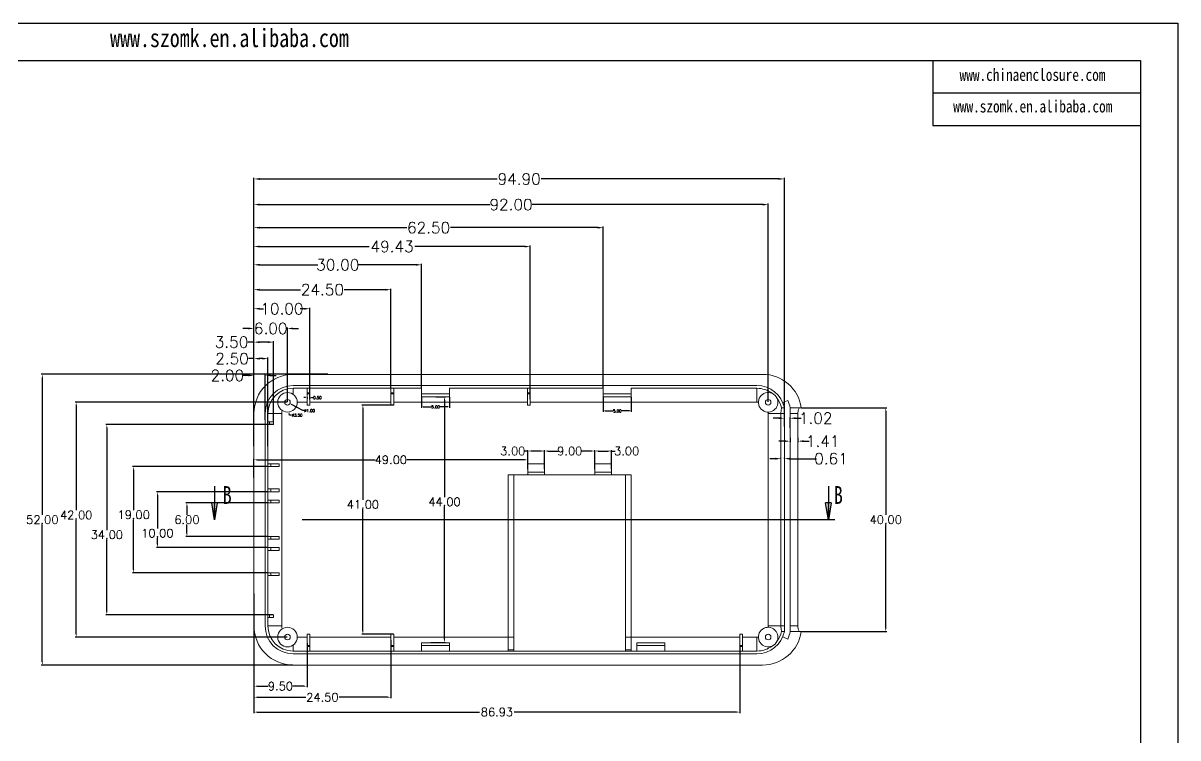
# Model space of a CAD drawing. Header units: inches. Extents: x 1846 to 3307, y 1126 to 1431.
# Drawn here: x 2524.1 to 2730.7, y 1278.7 to 1406.6 of the extents above; entities that cross this region are included whole.
import ezdxf

# ---------------------------------------------------------------- set-up
doc = ezdxf.new("R2010")
doc.units = ezdxf.units.IN
doc.header["$LTSCALE"] = 15
doc.linetypes.add('PHANTOM', pattern=[12.7, 6.35, -1.27, 1.27, -1.27, 1.27, -1.27])
doc.layers.add('文字', color=81, linetype='Continuous')
doc.styles.add('SLDTEXTSTYLE0', font='TXT', dxfattribs={"width": 0.75})
doc.styles.get("Standard").update_dxf_attribs({"font": 'txt', "bigfont": 'gbcbig.shx'})
doc.styles.add('宋体', font='', dxfattribs={"width": 0.8, "height": 3.5})
doc.styles.get('宋体').set_extended_font_data('SimSun')
doc.dimstyles.new('1', dxfattribs={"dimtxt": 0.5, "dimasz": 0.3, "dimexe": 0.18, "dimexo": 0.0625, "dimgap": 0.09, "dimtad": 0, "dimtih": 1, "dimtoh": 1, "dimzin": 0, "dimdsep": 46, "dimtxsty": 'Standard', "dimcen": 0, "dimadec": 0, "dimazin": 2, "dimtfac": 1, "dimtofl": 0, "dimtmove": 0, "dimatfit": 3, "dimfxl": 1, "dimtolj": 1, "dimtzin": 0, "dimarcsym": 0})
doc.dimstyles.new('2', dxfattribs={"dimtxt": 1.5, "dimasz": 0.6, "dimexe": 0.18, "dimexo": 0.0625, "dimgap": 0.09, "dimtad": 0, "dimtih": 1, "dimtoh": 1, "dimzin": 0, "dimdsep": 46, "dimtxsty": 'Standard', "dimcen": 0, "dimadec": 0, "dimazin": 2, "dimtfac": 1, "dimtofl": 0, "dimtmove": 0, "dimatfit": 3, "dimfxl": 1, "dimtolj": 1, "dimtzin": 0, "dimarcsym": 0})
doc.dimstyles.new('2.5', dxfattribs={"dimtxt": 2, "dimasz": 1, "dimexe": 0.18, "dimexo": 0.0625, "dimgap": 0.09, "dimtad": 0, "dimtih": 1, "dimtoh": 1, "dimzin": 0, "dimdsep": 46, "dimtxsty": 'Standard', "dimcen": 1, "dimadec": 0, "dimazin": 2, "dimtfac": 1, "dimtofl": 0, "dimtmove": 0, "dimatfit": 3, "dimfxl": 1, "dimtolj": 1, "dimtzin": 0, "dimarcsym": 0})

# ---------------------------------------------------------------- blocks, each defined once
blk = doc.blocks.new('_CLOSED')
at = {"color": 0, "linetype": 'ByBlock', "lineweight": -2}
for p, q in [((-1, 0.166667), (0, 0)), ((-1, 0.166667), (-1, -0.166667)), ((0, 0), (-1, -0.166667)), ((0, 0), (-1, 0))]:
    blk.add_line(p, q, dxfattribs=at)
blk = doc.blocks.new('*D370')
at = {"color": 0, "lineweight": -2}
for p, q in [((2564.44, 1351.96), (2563.44, 1351.96)), ((2565.44, 1336.04), (2565.44, 1352.14)), ((2571.44, 1338.81), (2571.44, 1352.14)), ((2572.44, 1351.96), (2573.44, 1351.96))]:
    blk.add_line(p, q, dxfattribs=at)
at = {"color": 0}
for points in [[(2564.44, 1352.12), (2564.44, 1351.79), (2565.44, 1351.96)], [(2572.44, 1352.12), (2572.44, 1351.79), (2571.44, 1351.96)]]:
    blk.add_solid(points, dxfattribs=at)
at = {"layer": 'Defpoints', "color": 0}
for p in [(2571.44, 1351.96), (2571.44, 1338.75), (2565.44, 1335.98)]:
    blk.add_point(p, dxfattribs=at)
at = {"color": 0, "insert": (2568.44, 1351.96), "char_height": 2, "attachment_point": 5}
blk.add_mtext('\\A1;6.00', dxfattribs=at)
blk = doc.blocks.new('*D371')
at = {"color": 0, "lineweight": -2}
for p, q in [((2564.44, 1343.55), (2563.44, 1343.55)), ((2565.44, 1335.64), (2565.44, 1343.73)), ((2567.44, 1335.64), (2567.44, 1343.73)), ((2568.44, 1343.55), (2569.44, 1343.55))]:
    blk.add_line(p, q, dxfattribs=at)
at = {"color": 0}
for points in [[(2564.44, 1343.72), (2564.44, 1343.39), (2565.44, 1343.55)], [(2568.44, 1343.72), (2568.44, 1343.39), (2567.44, 1343.55)]]:
    blk.add_solid(points, dxfattribs=at)
at = {"layer": 'Defpoints', "color": 0}
for p in [(2565.44, 1343.55), (2565.44, 1335.57), (2567.44, 1335.57)]:
    blk.add_point(p, dxfattribs=at)
at = {"color": 0, "insert": (2560.68, 1343.55), "char_height": 2, "attachment_point": 5}
blk.add_mtext('\\A1;2.00', dxfattribs=at)
blk = doc.blocks.new('*D372')
at = {"color": 0, "lineweight": -2}
for p, q in [((2565.44, 1346.56), (2564.44, 1346.56)), ((2565.44, 1330.92), (2565.44, 1346.74)), ((2566.94, 1346.56), (2566.44, 1346.56)), ((2567.94, 1330.92), (2567.94, 1346.74))]:
    blk.add_line(p, q, dxfattribs=at)
at = {"color": 0}
for points in [[(2566.44, 1346.73), (2566.44, 1346.39), (2565.44, 1346.56)], [(2566.94, 1346.73), (2566.94, 1346.39), (2567.94, 1346.56)]]:
    blk.add_solid(points, dxfattribs=at)
at = {"layer": 'Defpoints', "color": 0}
for p in [(2565.44, 1346.56), (2565.44, 1330.86), (2567.94, 1330.86)]:
    blk.add_point(p, dxfattribs=at)
at = {"color": 0, "insert": (2561.52, 1346.56), "char_height": 2, "attachment_point": 5}
blk.add_mtext('\\A1;2.50', dxfattribs=at)
blk = doc.blocks.new('*D373')
at = {"color": 0, "lineweight": -2}
for p, q in [((2565.44, 1349.51), (2564.36, 1349.51)), ((2565.44, 1334.01), (2565.44, 1349.69)), ((2567.94, 1349.51), (2566.44, 1349.51)), ((2568.94, 1335.31), (2568.94, 1349.69))]:
    blk.add_line(p, q, dxfattribs=at)
at = {"color": 0}
for points in [[(2566.44, 1349.68), (2566.44, 1349.34), (2565.44, 1349.51)], [(2567.94, 1349.68), (2567.94, 1349.34), (2568.94, 1349.51)]]:
    blk.add_solid(points, dxfattribs=at)
at = {"layer": 'Defpoints', "color": 0}
for p in [(2568.94, 1349.51), (2568.94, 1335.25), (2565.44, 1333.94)]:
    blk.add_point(p, dxfattribs=at)
at = {"color": 0, "insert": (2561.44, 1349.51), "char_height": 2, "attachment_point": 5}
blk.add_mtext('\\A1;3.50', dxfattribs=at)
blk = doc.blocks.new('*D374')
at = {"color": 0, "lineweight": -2}
for p, q in [((2565.44, 1334.07), (2565.44, 1355.66)), ((2566.44, 1355.48), (2567.18, 1355.48)), ((2574.44, 1355.48), (2573.7, 1355.48)), ((2575.44, 1339.31), (2575.44, 1355.66))]:
    blk.add_line(p, q, dxfattribs=at)
at = {"color": 0}
for points in [[(2566.44, 1355.65), (2566.44, 1355.32), (2565.44, 1355.48)], [(2574.44, 1355.65), (2574.44, 1355.32), (2575.44, 1355.48)]]:
    blk.add_solid(points, dxfattribs=at)
at = {"layer": 'Defpoints', "color": 0}
for p in [(2575.44, 1355.48), (2575.44, 1339.25), (2565.44, 1334.01)]:
    blk.add_point(p, dxfattribs=at)
at = {"color": 0, "insert": (2570.44, 1355.48), "char_height": 2, "attachment_point": 5}
blk.add_mtext('\\A1;10.00', dxfattribs=at)
blk = doc.blocks.new('*D375')
at = {"color": 0, "lineweight": -2}
for p, q in [((2565.44, 1330.92), (2565.44, 1359.07)), ((2566.44, 1358.89), (2573.77, 1358.89)), ((2588.94, 1358.89), (2581.61, 1358.89)), ((2589.94, 1341.31), (2589.94, 1359.07))]:
    blk.add_line(p, q, dxfattribs=at)
at = {"color": 0}
for points in [[(2566.44, 1359.06), (2566.44, 1358.72), (2565.44, 1358.89)], [(2588.94, 1359.06), (2588.94, 1358.72), (2589.94, 1358.89)]]:
    blk.add_solid(points, dxfattribs=at)
at = {"layer": 'Defpoints', "color": 0}
for p in [(2565.44, 1358.89), (2589.94, 1341.25), (2565.44, 1330.86)]:
    blk.add_point(p, dxfattribs=at)
at = {"color": 0, "insert": (2577.69, 1358.89), "char_height": 2, "attachment_point": 5}
blk.add_mtext('\\A1;24.50', dxfattribs=at)
blk = doc.blocks.new('*D376')
at = {"color": 0, "lineweight": -2}
for p, q in [((2565.44, 1334.01), (2565.44, 1363.52)), ((2566.44, 1363.34), (2576.85, 1363.34)), ((2594.44, 1363.34), (2584.03, 1363.34)), ((2595.44, 1341.31), (2595.44, 1363.52))]:
    blk.add_line(p, q, dxfattribs=at)
at = {"color": 0}
for points in [[(2566.44, 1363.51), (2566.44, 1363.18), (2565.44, 1363.34)], [(2594.44, 1363.51), (2594.44, 1363.18), (2595.44, 1363.34)]]:
    blk.add_solid(points, dxfattribs=at)
at = {"layer": 'Defpoints', "color": 0}
for p in [(2565.44, 1363.34), (2595.44, 1341.25), (2565.44, 1333.94)]:
    blk.add_point(p, dxfattribs=at)
at = {"color": 0, "insert": (2580.44, 1363.34), "char_height": 2, "attachment_point": 5}
blk.add_mtext('\\A1;30.00', dxfattribs=at)
blk = doc.blocks.new('*D378')
at = {"color": 0, "lineweight": -2}
for p, q in [((2565.44, 1330.99), (2565.44, 1366.78)), ((2566.44, 1366.6), (2586.07, 1366.6)), ((2613.87, 1366.6), (2594.25, 1366.6)), ((2614.87, 1339.31), (2614.87, 1366.78))]:
    blk.add_line(p, q, dxfattribs=at)
at = {"color": 0}
for points in [[(2566.44, 1366.77), (2566.44, 1366.44), (2565.44, 1366.6)], [(2613.87, 1366.77), (2613.87, 1366.44), (2614.87, 1366.6)]]:
    blk.add_solid(points, dxfattribs=at)
at = {"layer": 'Defpoints', "color": 0}
for p in [(2614.87, 1366.6), (2614.87, 1339.25), (2565.44, 1330.92)]:
    blk.add_point(p, dxfattribs=at)
at = {"color": 0, "insert": (2590.16, 1366.6), "char_height": 2, "attachment_point": 5}
blk.add_mtext('\\A1;49.43', dxfattribs=at)
blk = doc.blocks.new('*D379')
at = {"color": 0, "lineweight": -2}
for p, q in [((2565.44, 1330.92), (2565.44, 1370.17)), ((2566.44, 1369.99), (2592.77, 1369.99)), ((2626.94, 1369.99), (2600.61, 1369.99)), ((2627.94, 1341.31), (2627.94, 1370.17))]:
    blk.add_line(p, q, dxfattribs=at)
at = {"color": 0}
for points in [[(2566.44, 1370.15), (2566.44, 1369.82), (2565.44, 1369.99)], [(2626.94, 1370.15), (2626.94, 1369.82), (2627.94, 1369.99)]]:
    blk.add_solid(points, dxfattribs=at)
at = {"layer": 'Defpoints', "color": 0}
for p in [(2627.94, 1369.99), (2627.94, 1341.25), (2565.44, 1330.86)]:
    blk.add_point(p, dxfattribs=at)
at = {"color": 0, "insert": (2596.69, 1369.99), "char_height": 2, "attachment_point": 5}
blk.add_mtext('\\A1;62.50', dxfattribs=at)
blk = doc.blocks.new('*D380')
at = {"color": 0, "lineweight": -2}
for p, q in [((2565.44, 1331.05), (2565.44, 1374.29)), ((2566.44, 1374.11), (2607.68, 1374.11)), ((2656.44, 1374.11), (2615.2, 1374.11)), ((2657.44, 1338.81), (2657.44, 1374.29))]:
    blk.add_line(p, q, dxfattribs=at)
at = {"color": 0}
for points in [[(2566.44, 1374.28), (2566.44, 1373.94), (2565.44, 1374.11)], [(2656.44, 1374.28), (2656.44, 1373.94), (2657.44, 1374.11)]]:
    blk.add_solid(points, dxfattribs=at)
at = {"layer": 'Defpoints', "color": 0}
for p in [(2657.44, 1374.11), (2657.44, 1338.75), (2565.44, 1330.99)]:
    blk.add_point(p, dxfattribs=at)
at = {"color": 0, "insert": (2611.44, 1374.11), "char_height": 2, "attachment_point": 5}
blk.add_mtext('\\A1;92.00', dxfattribs=at)
blk = doc.blocks.new('*D381')
at = {"color": 0, "lineweight": -2}
for p, q in [((2565.44, 1330.92), (2565.44, 1378.88)), ((2566.44, 1378.7), (2608.97, 1378.7)), ((2659.34, 1378.7), (2616.81, 1378.7)), ((2660.34, 1334.42), (2660.34, 1378.88))]:
    blk.add_line(p, q, dxfattribs=at)
at = {"color": 0}
for points in [[(2566.44, 1378.86), (2566.44, 1378.53), (2565.44, 1378.7)], [(2659.34, 1378.86), (2659.34, 1378.53), (2660.34, 1378.7)]]:
    blk.add_solid(points, dxfattribs=at)
at = {"layer": 'Defpoints', "color": 0}
for p in [(2565.44, 1378.7), (2660.34, 1334.36), (2565.44, 1330.86)]:
    blk.add_point(p, dxfattribs=at)
at = {"color": 0, "insert": (2612.89, 1378.7), "char_height": 2, "attachment_point": 5}
blk.add_mtext('\\A1;94.90', dxfattribs=at)
blk = doc.blocks.new('*D382')
at = {"color": 0, "lineweight": -2}
for p, q in [((2659.34, 1335.9), (2658.34, 1335.9)), ((2660.34, 1334.96), (2660.34, 1336.08)), ((2661.36, 1334.16), (2661.36, 1336.08)), ((2662.36, 1335.9), (2663.36, 1335.9))]:
    blk.add_line(p, q, dxfattribs=at)
at = {"color": 0}
for points in [[(2659.34, 1336.07), (2659.34, 1335.73), (2660.34, 1335.9)], [(2662.36, 1336.07), (2662.36, 1335.73), (2661.36, 1335.9)]]:
    blk.add_solid(points, dxfattribs=at)
at = {"layer": 'Defpoints', "color": 0}
for p in [(2660.34, 1334.9), (2661.36, 1335.9), (2661.36, 1334.1)]:
    blk.add_point(p, dxfattribs=at)
at = {"color": 0, "insert": (2665.95, 1335.9), "char_height": 2, "attachment_point": 5}
blk.add_mtext('\\A1;1.02', dxfattribs=at)
blk = doc.blocks.new('*D383')
at = {"color": 0, "lineweight": -2}
for p, q in [((2660.36, 1331.79), (2659.36, 1331.79)), ((2661.36, 1332.41), (2661.36, 1331.61)), ((2662.77, 1332.41), (2662.77, 1331.61)), ((2663.77, 1331.79), (2664.77, 1331.79))]:
    blk.add_line(p, q, dxfattribs=at)
at = {"color": 0}
for points in [[(2660.36, 1331.96), (2660.36, 1331.63), (2661.36, 1331.79)], [(2663.77, 1331.96), (2663.77, 1331.63), (2662.77, 1331.79)]]:
    blk.add_solid(points, dxfattribs=at)
at = {"layer": 'Defpoints', "color": 0}
for p in [(2661.36, 1332.47), (2662.77, 1332.47), (2662.77, 1331.79)]:
    blk.add_point(p, dxfattribs=at)
at = {"color": 0, "insert": (2667.19, 1331.79), "char_height": 2, "attachment_point": 5}
blk.add_mtext('\\A1;1.41', dxfattribs=at)
blk = doc.blocks.new('*D384')
at = {"color": 0, "lineweight": -2}
for p, q in [((2658.73, 1328.66), (2657.73, 1328.66)), ((2659.73, 1328.72), (2659.73, 1328.84)), ((2660.34, 1328.72), (2660.34, 1328.84)), ((2661.34, 1328.66), (2666.09, 1328.66))]:
    blk.add_line(p, q, dxfattribs=at)
at = {"color": 0}
for points in [[(2658.73, 1328.83), (2658.73, 1328.49), (2659.73, 1328.66)], [(2661.34, 1328.83), (2661.34, 1328.49), (2660.34, 1328.66)]]:
    blk.add_solid(points, dxfattribs=at)
at = {"layer": 'Defpoints', "color": 0}
for p in [(2659.73, 1328.66), (2660.34, 1328.66), (2660.34, 1328.66)]:
    blk.add_point(p, dxfattribs=at)
at = {"color": 0, "insert": (2668.68, 1328.66), "char_height": 2, "attachment_point": 5}
blk.add_mtext('\\A1;0.61', dxfattribs=at)
blk = doc.blocks.new('*D385')
at = {"color": 0, "lineweight": -2}
for p, q in [((2571.81, 1336.43), (2571.77, 1336.72)), ((2572.11, 1336.43), (2571.81, 1336.43))]:
    blk.add_line(p, q, dxfattribs=at)
at = {"color": 0}
blk.add_solid([(2571.82, 1336.73), (2571.72, 1336.72), (2571.72, 1337.02)], dxfattribs=at)
at = {"layer": 'Defpoints', "color": 0}
for p in [(2571.16, 1340.48), (2571.72, 1337.02)]:
    blk.add_point(p, dxfattribs=at)
at = {"color": 0, "insert": (2573.16, 1336.43), "char_height": 0.5, "attachment_point": 5}
blk.add_mtext('\\A1;∅3.50', dxfattribs=at)
blk = doc.blocks.new('*D386')
at = {"color": 0, "lineweight": -2}
for p, q in [((2574.16, 1337.25), (2572.14, 1338.36)), ((2574.46, 1337.25), (2574.16, 1337.25))]:
    blk.add_line(p, q, dxfattribs=at)
at = {"color": 0}
blk.add_solid([(2572.17, 1338.4), (2572.12, 1338.32), (2571.88, 1338.51)], dxfattribs=at)
at = {"layer": 'Defpoints', "color": 0}
for p in [(2571, 1338.99), (2571.88, 1338.51)]:
    blk.add_point(p, dxfattribs=at)
at = {"color": 0, "insert": (2575.38, 1337.25), "char_height": 0.5, "attachment_point": 5}
blk.add_mtext('\\A1;∅1.00', dxfattribs=at)
blk = doc.blocks.new('*D387')
at = {"color": 0, "lineweight": -2}
for p, q in [((2574.64, 1339.58), (2574.34, 1339.58)), ((2574.94, 1339.62), (2574.94, 1339.4)), ((2575.44, 1339.62), (2575.44, 1339.4)), ((2575.74, 1339.58), (2576.04, 1339.58))]:
    blk.add_line(p, q, dxfattribs=at)
at = {"color": 0}
for points in [[(2574.64, 1339.63), (2574.64, 1339.53), (2574.94, 1339.58)], [(2575.74, 1339.63), (2575.74, 1339.53), (2575.44, 1339.58)]]:
    blk.add_solid(points, dxfattribs=at)
at = {"layer": 'Defpoints', "color": 0}
for p in [(2574.94, 1339.68), (2575.44, 1339.68), (2575.44, 1339.58)]:
    blk.add_point(p, dxfattribs=at)
at = {"color": 0, "insert": (2576.8, 1339.58), "char_height": 0.5, "attachment_point": 5}
blk.add_mtext('\\A1;0.50', dxfattribs=at)
blk = doc.blocks.new('*D388')
at = {"color": 0, "lineweight": -2}
for p, q in [((2595.44, 1339.69), (2595.44, 1337.74)), ((2600.44, 1339.69), (2600.44, 1337.74)), ((2595.74, 1337.92), (2597.18, 1337.92)), ((2600.14, 1337.92), (2598.7, 1337.92))]:
    blk.add_line(p, q, dxfattribs=at)
at = {"color": 0}
for points in [[(2595.74, 1337.97), (2595.74, 1337.87), (2595.44, 1337.92)], [(2600.14, 1337.97), (2600.14, 1337.87), (2600.44, 1337.92)]]:
    blk.add_solid(points, dxfattribs=at)
at = {"layer": 'Defpoints', "color": 0}
for p in [(2595.44, 1339.75), (2600.44, 1339.75), (2600.44, 1337.92)]:
    blk.add_point(p, dxfattribs=at)
at = {"color": 0, "insert": (2597.94, 1337.92), "char_height": 0.5, "attachment_point": 5}
blk.add_mtext('\\A1;5.00', dxfattribs=at)
blk = doc.blocks.new('*D389')
at = {"color": 0, "lineweight": -2}
for p, q in [((2627.94, 1339.69), (2627.94, 1337.02)), ((2632.94, 1339.69), (2632.94, 1337.02)), ((2628.24, 1337.2), (2629.68, 1337.2)), ((2632.64, 1337.2), (2631.2, 1337.2))]:
    blk.add_line(p, q, dxfattribs=at)
at = {"color": 0}
for points in [[(2628.24, 1337.25), (2628.24, 1337.15), (2627.94, 1337.2)], [(2632.64, 1337.25), (2632.64, 1337.15), (2632.94, 1337.2)]]:
    blk.add_solid(points, dxfattribs=at)
at = {"layer": 'Defpoints', "color": 0}
for p in [(2627.94, 1339.75), (2632.94, 1339.75), (2632.94, 1337.2)]:
    blk.add_point(p, dxfattribs=at)
at = {"color": 0, "insert": (2630.44, 1337.2), "char_height": 0.5, "attachment_point": 5}
blk.add_mtext('\\A1;5.00', dxfattribs=at)
blk = doc.blocks.new('*D390')
at = {"color": 0, "lineweight": -2}
for p, q in [((2565.44, 1325.28), (2565.44, 1328.64)), ((2614.44, 1327.81), (2614.44, 1328.64)), ((2566.04, 1328.46), (2587.1, 1328.46)), ((2613.84, 1328.46), (2592.78, 1328.46))]:
    blk.add_line(p, q, dxfattribs=at)
at = {"color": 0}
for points in [[(2566.04, 1328.56), (2566.04, 1328.36), (2565.44, 1328.46)], [(2613.84, 1328.56), (2613.84, 1328.36), (2614.44, 1328.46)]]:
    blk.add_solid(points, dxfattribs=at)
at = {"layer": 'Defpoints', "color": 0}
for p in [(2614.44, 1328.46), (2614.44, 1327.75), (2565.44, 1325.21)]:
    blk.add_point(p, dxfattribs=at)
at = {"color": 0, "insert": (2589.94, 1328.46), "char_height": 1.5, "attachment_point": 5}
blk.add_mtext('\\A1;49.00', dxfattribs=at)
blk = doc.blocks.new('*D391')
at = {"color": 0, "lineweight": -2}
for p, q in [((2617.44, 1327.81), (2617.44, 1330.21)), ((2618.04, 1330.03), (2619.85, 1330.03)), ((2625.84, 1330.03), (2624.03, 1330.03)), ((2626.44, 1327.81), (2626.44, 1330.21))]:
    blk.add_line(p, q, dxfattribs=at)
at = {"color": 0}
for points in [[(2618.04, 1330.13), (2618.04, 1329.93), (2617.44, 1330.03)], [(2625.84, 1330.13), (2625.84, 1329.93), (2626.44, 1330.03)]]:
    blk.add_solid(points, dxfattribs=at)
at = {"layer": 'Defpoints', "color": 0}
for p in [(2626.44, 1330.03), (2617.44, 1327.75), (2626.44, 1327.75)]:
    blk.add_point(p, dxfattribs=at)
at = {"color": 0, "insert": (2621.94, 1330.03), "char_height": 1.5, "attachment_point": 5}
blk.add_mtext('\\A1;9.00', dxfattribs=at)
blk = doc.blocks.new('*D392')
at = {"color": 0, "lineweight": -2}
for p, q in [((2626.44, 1326.81), (2626.44, 1330.21)), ((2627.04, 1330.03), (2628.84, 1330.03)), ((2629.44, 1326.81), (2629.44, 1330.21)), ((2629.44, 1330.03), (2630.04, 1330.03))]:
    blk.add_line(p, q, dxfattribs=at)
at = {"color": 0}
for points in [[(2627.04, 1330.13), (2627.04, 1329.93), (2626.44, 1330.03)], [(2628.84, 1330.13), (2628.84, 1329.93), (2629.44, 1330.03)]]:
    blk.add_solid(points, dxfattribs=at)
at = {"layer": 'Defpoints', "color": 0}
for p in [(2629.44, 1330.03), (2626.44, 1326.75), (2629.44, 1326.75)]:
    blk.add_point(p, dxfattribs=at)
at = {"color": 0, "insert": (2632.13, 1330.03), "char_height": 1.5, "attachment_point": 5}
blk.add_mtext('\\A1;3.00', dxfattribs=at)
blk = doc.blocks.new('*D393')
at = {"color": 0, "lineweight": -2}
for p, q in [((2614.44, 1330.03), (2613.84, 1330.03)), ((2614.44, 1326.81), (2614.44, 1330.21)), ((2616.84, 1330.03), (2615.04, 1330.03)), ((2617.44, 1326.81), (2617.44, 1330.21))]:
    blk.add_line(p, q, dxfattribs=at)
at = {"color": 0}
for points in [[(2615.04, 1330.13), (2615.04, 1329.93), (2614.44, 1330.03)], [(2616.84, 1330.13), (2616.84, 1329.93), (2617.44, 1330.03)]]:
    blk.add_solid(points, dxfattribs=at)
at = {"layer": 'Defpoints', "color": 0}
for p in [(2614.44, 1330.03), (2614.44, 1326.75), (2617.44, 1326.75)]:
    blk.add_point(p, dxfattribs=at)
at = {"color": 0, "insert": (2611.75, 1330.03), "char_height": 1.5, "attachment_point": 5}
blk.add_mtext('\\A1;3.00', dxfattribs=at)
blk = doc.blocks.new('*D394')
at = {"color": 0, "lineweight": -2}
for p, q in [((2578.68, 1343.75), (2527.4, 1343.75)), ((2527.58, 1343.15), (2527.58, 1318.59)), ((2527.58, 1292.35), (2527.58, 1316.91)), ((2572.38, 1291.75), (2527.4, 1291.75))]:
    blk.add_line(p, q, dxfattribs=at)
at = {"color": 0}
for points in [[(2527.48, 1343.15), (2527.68, 1343.15), (2527.58, 1343.75)], [(2527.48, 1292.35), (2527.68, 1292.35), (2527.58, 1291.75)]]:
    blk.add_solid(points, dxfattribs=at)
at = {"layer": 'Defpoints', "color": 0}
for p in [(2527.58, 1343.75), (2578.74, 1343.75), (2572.44, 1291.75)]:
    blk.add_point(p, dxfattribs=at)
at = {"color": 0, "insert": (2527.58, 1317.75), "char_height": 1.5, "attachment_point": 5}
blk.add_mtext('\\A1;52.00', dxfattribs=at)
blk = doc.blocks.new('*D395')
at = {"color": 0, "lineweight": -2}
for p, q in [((2567.88, 1320.75), (2553.27, 1320.75)), ((2553.45, 1320.15), (2553.45, 1318.59)), ((2553.45, 1315.35), (2553.45, 1316.91)), ((2567.88, 1314.75), (2553.27, 1314.75))]:
    blk.add_line(p, q, dxfattribs=at)
at = {"color": 0}
for points in [[(2553.35, 1320.15), (2553.55, 1320.15), (2553.45, 1320.75)], [(2553.35, 1315.35), (2553.55, 1315.35), (2553.45, 1314.75)]]:
    blk.add_solid(points, dxfattribs=at)
at = {"layer": 'Defpoints', "color": 0}
for p in [(2553.45, 1320.75), (2567.94, 1320.75), (2567.94, 1314.75)]:
    blk.add_point(p, dxfattribs=at)
at = {"color": 0, "insert": (2553.45, 1317.75), "char_height": 1.5, "attachment_point": 5}
blk.add_mtext('\\A1;6.00', dxfattribs=at)
blk = doc.blocks.new('*D396')
at = {"color": 0, "lineweight": -2}
for p, q in [((2567.88, 1322.75), (2547.99, 1322.75)), ((2548.17, 1322.15), (2548.17, 1316.17)), ((2548.17, 1313.35), (2548.17, 1314.49)), ((2567.88, 1312.75), (2547.99, 1312.75))]:
    blk.add_line(p, q, dxfattribs=at)
at = {"color": 0}
for points in [[(2548.07, 1322.15), (2548.27, 1322.15), (2548.17, 1322.75)], [(2548.07, 1313.35), (2548.27, 1313.35), (2548.17, 1312.75)]]:
    blk.add_solid(points, dxfattribs=at)
at = {"layer": 'Defpoints', "color": 0}
for p in [(2548.17, 1322.75), (2567.94, 1322.75), (2567.94, 1312.75)]:
    blk.add_point(p, dxfattribs=at)
at = {"color": 0, "insert": (2548.17, 1315.33), "char_height": 1.5, "attachment_point": 5}
blk.add_mtext('\\A1;10.00', dxfattribs=at)
blk = doc.blocks.new('*D397')
at = {"color": 0, "lineweight": -2}
for p, q in [((2567.88, 1327.25), (2543.74, 1327.25)), ((2543.92, 1326.65), (2543.92, 1319.47)), ((2543.92, 1308.85), (2543.92, 1317.79)), ((2567.88, 1308.25), (2543.74, 1308.25))]:
    blk.add_line(p, q, dxfattribs=at)
at = {"color": 0}
for points in [[(2543.82, 1326.65), (2544.02, 1326.65), (2543.92, 1327.25)], [(2543.82, 1308.85), (2544.02, 1308.85), (2543.92, 1308.25)]]:
    blk.add_solid(points, dxfattribs=at)
at = {"layer": 'Defpoints', "color": 0}
for p in [(2567.94, 1327.25), (2543.92, 1308.25), (2567.94, 1308.25)]:
    blk.add_point(p, dxfattribs=at)
at = {"color": 0, "insert": (2543.92, 1318.63), "char_height": 1.5, "attachment_point": 5}
blk.add_mtext('\\A1;19.00', dxfattribs=at)
blk = doc.blocks.new('*D398')
at = {"color": 0, "lineweight": -2}
for p, q in [((2568.88, 1334.75), (2538.94, 1334.75)), ((2539.12, 1334.15), (2539.12, 1315.89)), ((2539.12, 1301.35), (2539.12, 1314.21)), ((2568.88, 1300.75), (2538.94, 1300.75))]:
    blk.add_line(p, q, dxfattribs=at)
at = {"color": 0}
for points in [[(2539.02, 1334.15), (2539.22, 1334.15), (2539.12, 1334.75)], [(2539.02, 1301.35), (2539.22, 1301.35), (2539.12, 1300.75)]]:
    blk.add_solid(points, dxfattribs=at)
at = {"layer": 'Defpoints', "color": 0}
for p in [(2568.94, 1334.75), (2539.12, 1300.75), (2568.94, 1300.75)]:
    blk.add_point(p, dxfattribs=at)
at = {"color": 0, "insert": (2539.12, 1315.05), "char_height": 1.5, "attachment_point": 5}
blk.add_mtext('\\A1;34.00', dxfattribs=at)
blk = doc.blocks.new('*D399')
at = {"color": 0, "lineweight": -2}
for p, q in [((2571.38, 1338.75), (2533.46, 1338.75)), ((2533.64, 1338.15), (2533.64, 1319.43)), ((2533.64, 1297.35), (2533.64, 1317.75)), ((2571.38, 1296.75), (2533.46, 1296.75))]:
    blk.add_line(p, q, dxfattribs=at)
at = {"color": 0}
for points in [[(2533.54, 1338.15), (2533.74, 1338.15), (2533.64, 1338.75)], [(2533.54, 1297.35), (2533.74, 1297.35), (2533.64, 1296.75)]]:
    blk.add_solid(points, dxfattribs=at)
at = {"layer": 'Defpoints', "color": 0}
for p in [(2571.44, 1338.75), (2533.64, 1296.75), (2571.44, 1296.75)]:
    blk.add_point(p, dxfattribs=at)
at = {"color": 0, "insert": (2533.64, 1318.59), "char_height": 1.5, "attachment_point": 5}
blk.add_mtext('\\A1;42.00', dxfattribs=at)
blk = doc.blocks.new('*D400')
at = {"color": 0, "lineweight": -2}
for p, q in [((2565.44, 1304.56), (2565.44, 1287.79)), ((2574.94, 1295.64), (2574.94, 1287.79)), ((2566.04, 1287.97), (2567.98, 1287.97)), ((2574.34, 1287.97), (2572.41, 1287.97))]:
    blk.add_line(p, q, dxfattribs=at)
at = {"color": 0}
for points in [[(2566.04, 1288.07), (2566.04, 1287.87), (2565.44, 1287.97)], [(2574.34, 1288.07), (2574.34, 1287.87), (2574.94, 1287.97)]]:
    blk.add_solid(points, dxfattribs=at)
at = {"layer": 'Defpoints', "color": 0}
for p in [(2565.44, 1304.62), (2574.94, 1295.7), (2574.94, 1287.97)]:
    blk.add_point(p, dxfattribs=at)
at = {"color": 0, "insert": (2570.19, 1287.97), "char_height": 1.5, "attachment_point": 5}
blk.add_mtext('\\A1;9.50', dxfattribs=at)
blk = doc.blocks.new('*D401')
at = {"color": 0, "lineweight": -2}
for p, q in [((2565.44, 1301.44), (2565.44, 1285.81)), ((2589.94, 1296.19), (2589.94, 1285.81)), ((2566.04, 1285.99), (2574.73, 1285.99)), ((2589.34, 1285.99), (2580.66, 1285.99))]:
    blk.add_line(p, q, dxfattribs=at)
at = {"color": 0}
for points in [[(2566.04, 1286.09), (2566.04, 1285.89), (2565.44, 1285.99)], [(2589.34, 1286.09), (2589.34, 1285.89), (2589.94, 1285.99)]]:
    blk.add_solid(points, dxfattribs=at)
at = {"layer": 'Defpoints', "color": 0}
for p in [(2565.44, 1301.51), (2589.94, 1296.25), (2589.94, 1285.99)]:
    blk.add_point(p, dxfattribs=at)
at = {"color": 0, "insert": (2577.69, 1285.99), "char_height": 1.5, "attachment_point": 5}
blk.add_mtext('\\A1;24.50', dxfattribs=at)
blk = doc.blocks.new('*D402')
at = {"color": 0, "lineweight": -2}
for p, q in [((2565.44, 1304.5), (2565.44, 1283.15)), ((2652.37, 1295.19), (2652.37, 1283.15)), ((2566.04, 1283.33), (2605.82, 1283.33)), ((2651.77, 1283.33), (2612, 1283.33))]:
    blk.add_line(p, q, dxfattribs=at)
at = {"color": 0}
for points in [[(2566.04, 1283.43), (2566.04, 1283.23), (2565.44, 1283.33)], [(2651.77, 1283.43), (2651.77, 1283.23), (2652.37, 1283.33)]]:
    blk.add_solid(points, dxfattribs=at)
at = {"layer": 'Defpoints', "color": 0}
for p in [(2565.44, 1304.56), (2652.37, 1295.25), (2652.37, 1283.33)]:
    blk.add_point(p, dxfattribs=at)
at = {"color": 0, "insert": (2608.91, 1283.33), "char_height": 1.5, "attachment_point": 5}
blk.add_mtext('\\A1;86.93', dxfattribs=at)
blk = doc.blocks.new('*D403')
at = {"color": 0, "lineweight": -2}
for p, q in [((2663.43, 1337.75), (2678.66, 1337.75)), ((2678.48, 1337.15), (2678.48, 1318.59)), ((2678.48, 1298.35), (2678.48, 1316.91)), ((2663.43, 1297.75), (2678.66, 1297.75))]:
    blk.add_line(p, q, dxfattribs=at)
at = {"color": 0}
for points in [[(2678.38, 1337.15), (2678.58, 1337.15), (2678.48, 1337.75)], [(2678.38, 1298.35), (2678.58, 1298.35), (2678.48, 1297.75)]]:
    blk.add_solid(points, dxfattribs=at)
at = {"layer": 'Defpoints', "color": 0}
for p in [(2663.37, 1337.75), (2678.48, 1337.75), (2663.37, 1297.75)]:
    blk.add_point(p, dxfattribs=at)
at = {"color": 0, "insert": (2678.48, 1317.75), "char_height": 1.5, "attachment_point": 5}
blk.add_mtext('\\A1;40.00', dxfattribs=at)
blk = doc.blocks.new('*D404')
at = {"color": 0, "lineweight": -2}
for p, q in [((2598, 1339.75), (2599.72, 1339.75)), ((2599.54, 1339.15), (2599.54, 1321.78)), ((2599.54, 1296.35), (2599.54, 1320.1)), ((2597.09, 1295.75), (2599.72, 1295.75))]:
    blk.add_line(p, q, dxfattribs=at)
at = {"color": 0}
for points in [[(2599.44, 1339.15), (2599.64, 1339.15), (2599.54, 1339.75)], [(2599.44, 1296.35), (2599.64, 1296.35), (2599.54, 1295.75)]]:
    blk.add_solid(points, dxfattribs=at)
at = {"layer": 'Defpoints', "color": 0}
for p in [(2597.94, 1339.75), (2599.54, 1339.75), (2597.03, 1295.75)]:
    blk.add_point(p, dxfattribs=at)
at = {"color": 0, "insert": (2599.54, 1320.94), "char_height": 1.5, "attachment_point": 5}
blk.add_mtext('\\A1;44.00', dxfattribs=at)
blk = doc.blocks.new('*D405')
at = {"color": 0, "lineweight": -2}
for p, q in [((2590.38, 1338.25), (2584.75, 1338.25)), ((2584.93, 1337.65), (2584.93, 1321.31)), ((2584.93, 1297.85), (2584.93, 1319.63)), ((2590.38, 1297.25), (2584.75, 1297.25))]:
    blk.add_line(p, q, dxfattribs=at)
at = {"color": 0}
for points in [[(2584.83, 1337.65), (2585.03, 1337.65), (2584.93, 1338.25)], [(2584.83, 1297.85), (2585.03, 1297.85), (2584.93, 1297.25)]]:
    blk.add_solid(points, dxfattribs=at)
at = {"layer": 'Defpoints', "color": 0}
for p in [(2590.44, 1338.25), (2584.93, 1297.25), (2590.44, 1297.25)]:
    blk.add_point(p, dxfattribs=at)
at = {"color": 0, "insert": (2584.93, 1320.47), "char_height": 1.5, "attachment_point": 5}
blk.add_mtext('\\A1;41.00', dxfattribs=at)

msp = doc.modelspace()

# ---------------------------------------------------------------- linework, layer by layer
for p, q in [((2333.445, 1406.578), (2730.748, 1406.578)), ((2730.748, 1406.578), (2730.748, 1125.657)), ((2343.726, 1399.889), (2724.059, 1399.889)), ((2686.901, 1399.889), (2686.901, 1388.277)), ((2724.059, 1399.889), (2724.059, 1132.345)), ((2686.901, 1394.083), (2724.059, 1394.083)), ((2686.901, 1388.277), (2724.059, 1388.277))]:
    msp.add_line(p, q)
at = {"color": 7, "linetype": 'Continuous', "lineweight": 15}
for p, q in [((2656.441, 1343.748), (2572.441, 1343.748)), ((2655.441, 1341.748), (2572.441, 1341.748)), ((2595.441, 1341.248), (2572.441, 1341.248)), ((2572.441, 1341.248), (2572.441, 1340.184)), ((2574.941, 1341.248), (2574.941, 1340.448)), ((2575.441, 1340.448), (2575.441, 1341.248)), ((2589.941, 1341.248), (2589.941, 1340.448)), ((2590.441, 1340.448), (2590.441, 1341.248)), ((2595.441, 1340.248), (2595.441, 1341.248)), ((2627.941, 1341.248), (2600.441, 1341.248)), ((2600.441, 1341.248), (2600.441, 1340.248)), ((2614.369, 1341.248), (2614.369, 1340.448)), ((2614.869, 1340.448), (2614.869, 1341.248)), ((2627.941, 1340.248), (2627.941, 1341.248)), ((2655.441, 1341.248), (2632.941, 1341.248)), ((2632.941, 1341.248), (2632.941, 1340.248)), ((2655.441, 1341.248), (2655.441, 1338.748)), ((2574.941, 1340.448), (2575.441, 1340.448)), ((2574.941, 1340.248), (2574.941, 1340.448)), ((2575.441, 1340.248), (2574.941, 1340.248)), ((2574.941, 1338.248), (2574.941, 1340.248)), ((2575.441, 1340.448), (2575.441, 1340.248)), ((2575.441, 1338.248), (2575.441, 1340.248)), ((2589.941, 1340.448), (2590.441, 1340.448)), ((2589.941, 1340.248), (2589.941, 1340.448)), ((2590.441, 1340.248), (2589.941, 1340.248)), ((2589.941, 1340.248), (2589.941, 1338.248)), ((2590.441, 1340.448), (2590.441, 1340.248)), ((2590.441, 1338.248), (2590.441, 1340.248)), ((2595.441, 1340.248), (2600.441, 1340.248)), ((2595.441, 1340.248), (2595.441, 1339.748)), ((2595.441, 1339.748), (2600.441, 1339.748)), ((2600.441, 1339.748), (2600.441, 1340.248)), ((2614.369, 1340.448), (2614.869, 1340.448)), ((2614.369, 1340.248), (2614.369, 1340.448)), ((2614.869, 1340.248), (2614.369, 1340.248)), ((2614.369, 1340.248), (2614.369, 1338.248)), ((2614.869, 1340.448), (2614.869, 1340.248)), ((2614.869, 1338.248), (2614.869, 1340.248)), ((2627.941, 1340.248), (2627.941, 1339.748)), ((2627.941, 1340.248), (2632.941, 1340.248)), ((2627.941, 1339.748), (2632.941, 1339.748)), ((2632.941, 1339.748), (2632.941, 1340.248)), ((2660.043, 1338.702), (2660.964, 1339.093)), ((2574.941, 1338.748), (2573.191, 1338.748)), ((2574.941, 1338.248), (2575.441, 1338.248)), ((2589.941, 1338.748), (2575.441, 1338.748)), ((2589.941, 1338.248), (2590.441, 1338.248)), ((2614.369, 1338.748), (2590.441, 1338.748)), ((2614.369, 1338.248), (2614.869, 1338.248)), ((2655.441, 1338.748), (2614.869, 1338.748)), ((2660.34, 1337.748), (2659.829, 1337.748)), ((2660.34, 1337.748), (2660.34, 1336.748)), ((2661.357, 1337.748), (2663.369, 1337.748)), ((2661.357, 1336.748), (2661.357, 1337.748)), ((2565.441, 1336.748), (2565.441, 1298.748)), ((2567.441, 1336.748), (2567.441, 1298.748)), ((2567.941, 1336.748), (2567.941, 1298.748)), ((2567.941, 1336.748), (2570.441, 1336.748)), ((2567.941, 1335.248), (2568.241, 1335.248)), ((2568.241, 1334.748), (2567.941, 1334.748)), ((2568.241, 1334.748), (2568.241, 1335.248)), ((2568.241, 1335.248), (2568.941, 1335.248)), ((2568.241, 1334.748), (2568.941, 1334.748)), ((2568.941, 1334.748), (2568.941, 1335.248)), ((2570.441, 1336.748), (2570.441, 1298.748)), ((2657.441, 1336.748), (2659.732, 1336.748)), ((2657.441, 1298.748), (2657.441, 1336.748)), ((2660.34, 1336.748), (2659.732, 1336.748)), ((2659.732, 1298.748), (2659.732, 1336.748)), ((2660.34, 1336.748), (2660.34, 1298.748)), ((2662.766, 1336.748), (2661.357, 1336.748)), ((2661.357, 1298.748), (2661.357, 1336.748)), ((2662.766, 1298.748), (2662.766, 1336.748)), ((2567.941, 1327.748), (2568.441, 1327.748)), ((2568.441, 1327.248), (2567.941, 1327.248)), ((2568.441, 1327.248), (2568.441, 1327.748)), ((2568.441, 1327.748), (2569.941, 1327.748)), ((2568.441, 1327.248), (2569.941, 1327.248)), ((2569.941, 1327.248), (2569.941, 1327.748)), ((2617.441, 1327.748), (2614.441, 1327.748)), ((2614.441, 1327.748), (2614.441, 1325.748)), ((2617.441, 1325.748), (2617.441, 1327.748)), ((2629.441, 1327.748), (2626.441, 1327.748)), ((2626.441, 1327.748), (2626.441, 1325.748)), ((2629.441, 1325.748), (2629.441, 1327.748)), ((2611.941, 1325.748), (2610.941, 1325.748)), ((2610.941, 1325.748), (2610.941, 1296.748)), ((2611.941, 1325.748), (2614.441, 1325.748)), ((2611.941, 1325.748), (2611.941, 1296.748)), ((2617.441, 1326.248), (2614.441, 1326.248)), ((2614.441, 1325.748), (2617.441, 1325.748)), ((2617.441, 1325.748), (2626.441, 1325.748)), ((2629.441, 1326.248), (2626.441, 1326.248)), ((2626.441, 1325.748), (2629.441, 1325.748)), ((2629.441, 1325.748), (2631.941, 1325.748)), ((2631.941, 1325.748), (2632.941, 1325.748)), ((2631.941, 1296.748), (2631.941, 1325.748)), ((2632.941, 1296.748), (2632.941, 1325.748)), ((2567.941, 1323.248), (2568.441, 1323.248)), ((2568.441, 1322.748), (2567.941, 1322.748)), ((2568.441, 1322.748), (2568.441, 1323.248)), ((2569.941, 1323.248), (2568.441, 1323.248)), ((2568.441, 1322.748), (2569.941, 1322.748)), ((2569.941, 1322.748), (2569.941, 1323.248)), ((2567.941, 1321.248), (2568.441, 1321.248)), ((2568.441, 1320.748), (2567.941, 1320.748)), ((2568.441, 1320.748), (2568.441, 1321.248)), ((2569.941, 1321.248), (2568.441, 1321.248)), ((2568.441, 1320.748), (2569.941, 1320.748)), ((2569.941, 1320.748), (2569.941, 1321.248)), ((2568.441, 1314.748), (2567.941, 1314.748)), ((2567.941, 1314.248), (2568.441, 1314.248)), ((2568.441, 1314.748), (2568.441, 1314.248)), ((2568.441, 1314.748), (2569.941, 1314.748)), ((2568.441, 1314.248), (2569.941, 1314.248)), ((2569.941, 1314.748), (2569.941, 1314.248)), ((2568.441, 1312.748), (2567.941, 1312.748)), ((2567.941, 1312.248), (2568.441, 1312.248)), ((2568.441, 1312.748), (2568.441, 1312.248)), ((2569.941, 1312.748), (2568.441, 1312.748)), ((2568.441, 1312.248), (2569.941, 1312.248)), ((2569.941, 1312.748), (2569.941, 1312.248)), ((2568.441, 1308.248), (2567.941, 1308.248)), ((2568.441, 1308.248), (2568.441, 1307.748)), ((2569.941, 1308.248), (2568.441, 1308.248)), ((2569.941, 1308.248), (2569.941, 1307.748)), ((2567.941, 1307.748), (2568.441, 1307.748)), ((2568.441, 1307.748), (2569.941, 1307.748)), ((2568.241, 1300.748), (2567.941, 1300.748)), ((2567.941, 1300.248), (2568.241, 1300.248)), ((2568.241, 1300.748), (2568.241, 1300.248)), ((2568.241, 1300.748), (2568.941, 1300.748)), ((2568.241, 1300.248), (2568.941, 1300.248)), ((2568.941, 1300.748), (2568.941, 1300.248)), ((2567.941, 1298.748), (2570.441, 1298.748)), ((2657.441, 1298.748), (2659.732, 1298.748)), ((2659.732, 1298.748), (2660.34, 1298.748)), ((2659.829, 1297.748), (2660.34, 1297.748)), ((2660.34, 1298.748), (2660.34, 1297.748)), ((2661.357, 1298.748), (2662.766, 1298.748)), ((2661.357, 1297.748), (2661.357, 1298.748)), ((2663.369, 1297.748), (2661.357, 1297.748)), ((2573.191, 1296.748), (2574.941, 1296.748)), ((2574.941, 1297.248), (2575.441, 1297.248)), ((2574.941, 1297.248), (2574.941, 1295.248)), ((2575.441, 1297.248), (2575.441, 1295.248)), ((2575.441, 1296.748), (2589.941, 1296.748)), ((2589.941, 1297.248), (2590.441, 1297.248)), ((2589.941, 1295.248), (2589.941, 1297.248)), ((2590.441, 1297.248), (2590.441, 1295.248)), ((2600.441, 1295.748), (2595.441, 1295.748)), ((2595.441, 1295.748), (2595.441, 1295.248)), ((2600.441, 1295.248), (2600.441, 1295.748)), ((2611.941, 1296.748), (2610.941, 1296.748)), ((2610.941, 1296.748), (2610.941, 1294.448)), ((2611.941, 1296.748), (2611.941, 1294.448)), ((2631.941, 1296.748), (2632.941, 1296.748)), ((2631.941, 1294.448), (2631.941, 1296.748)), ((2632.941, 1294.448), (2632.941, 1296.748)), ((2638.941, 1295.748), (2633.941, 1295.748)), ((2633.941, 1295.748), (2633.941, 1295.248)), ((2638.941, 1295.248), (2638.941, 1295.748)), ((2652.369, 1297.248), (2652.869, 1297.248)), ((2652.369, 1297.248), (2652.369, 1295.248)), ((2652.869, 1295.248), (2652.869, 1297.248)), ((2652.869, 1296.748), (2655.441, 1296.748)), ((2655.441, 1296.748), (2655.441, 1294.248)), ((2660.964, 1296.402), (2660.043, 1296.793)), ((2572.441, 1295.311), (2572.441, 1294.248)), ((2572.441, 1294.248), (2655.441, 1294.248)), ((2572.441, 1293.748), (2655.441, 1293.748)), ((2574.941, 1295.248), (2575.441, 1295.248)), ((2574.941, 1295.048), (2574.941, 1295.248)), ((2574.941, 1294.248), (2574.941, 1295.048)), ((2575.441, 1295.048), (2574.941, 1295.048)), ((2575.441, 1295.248), (2575.441, 1295.048)), ((2575.441, 1295.048), (2575.441, 1294.248)), ((2589.941, 1295.248), (2590.441, 1295.248)), ((2589.941, 1295.048), (2589.941, 1295.248)), ((2590.441, 1295.048), (2589.941, 1295.048)), ((2589.941, 1294.248), (2589.941, 1295.048)), ((2590.441, 1295.248), (2590.441, 1295.048)), ((2590.441, 1295.048), (2590.441, 1294.248)), ((2600.441, 1295.248), (2595.441, 1295.248)), ((2595.441, 1294.248), (2595.441, 1295.248)), ((2600.441, 1294.248), (2595.441, 1294.248)), ((2600.441, 1295.248), (2600.441, 1294.248)), ((2611.941, 1294.448), (2610.941, 1294.448)), ((2610.941, 1294.448), (2610.941, 1294.248)), ((2611.941, 1294.448), (2611.941, 1294.248)), ((2631.941, 1294.248), (2631.941, 1294.448)), ((2631.941, 1294.448), (2632.941, 1294.448)), ((2632.941, 1294.248), (2632.941, 1294.448)), ((2638.941, 1295.248), (2633.941, 1295.248)), ((2633.941, 1294.248), (2633.941, 1295.248)), ((2638.941, 1294.248), (2633.941, 1294.248)), ((2638.941, 1295.248), (2638.941, 1294.248)), ((2652.369, 1295.248), (2652.869, 1295.248)), ((2652.369, 1295.048), (2652.369, 1295.248)), ((2652.869, 1295.048), (2652.369, 1295.048)), ((2652.369, 1295.048), (2652.369, 1294.248)), ((2652.869, 1295.248), (2652.869, 1295.048)), ((2652.869, 1294.248), (2652.869, 1295.048)), ((2572.441, 1291.748), (2656.441, 1291.748))]:
    msp.add_line(p, q, dxfattribs=at)
at = {"color": 7, "linetype": 'Continuous', "lineweight": 30}
for p, q in [((2558.382, 1323.748), (2558.382, 1317.748)), ((2668.215, 1323.748), (2668.215, 1317.748))]:
    msp.add_line(p, q, dxfattribs=at)
at = {"color": 1, "linetype": 'PHANTOM', "lineweight": 30}
msp.add_line((2669.346, 1317.748), (2557.473, 1317.748), dxfattribs=at)
at = {"color": 8, "linetype": 'Continuous', "lineweight": 15}
for p, q in [((2590.441, 1296.748), (2610.941, 1296.748)), ((2632.941, 1296.748), (2652.369, 1296.748))]:
    msp.add_line(p, q, dxfattribs=at)
at = {"color": 7, "linetype": 'Continuous', "lineweight": 15}
for centre, radius in [((2571.441, 1338.748), 1.75), ((2571.441, 1338.748), 0.5), ((2657.441, 1338.748), 0.5), ((2571.441, 1296.748), 1.75), ((2571.441, 1296.748), 0.5), ((2657.441, 1296.748), 0.5)]:
    msp.add_circle(centre, radius, dxfattribs=at)
for centre, radius, start, end in [((2572.441, 1336.748), 7, 90, 180), ((2656.441, 1336.748), 7, 8.21321, 90), ((2572.441, 1336.748), 5, 90, 180), ((2572.441, 1336.748), 4.5, 90, 180), ((2655.441, 1336.748), 5, 11.53696, 90), ((2655.441, 1336.748), 4.5, 53.32669, 90), ((2657.441, 1338.748), 1.75, 66.86289, 23.13711), ((2657.441, 1338.748), 1.75, 23.13711, 66.86289), ((2655.441, 1336.748), 4.5, 12.83959, 36.67331), ((2655.441, 1336.748), 6, 9.59407, 23.0153), ((2572.441, 1336.748), 2, 164.97222, 180), ((2655.441, 1336.748), 2, 82.81721, 90), ((2655.441, 1336.748), 2, 0, 7.18279), ((2572.441, 1298.748), 7, 180, 270), ((2572.441, 1298.748), 5, 180, 270), ((2572.441, 1298.748), 4.5, 180, 270), ((2572.441, 1298.748), 2, 180, 195.02778), ((2655.441, 1298.748), 5, 270, 348.46304), ((2657.441, 1296.748), 1.75, 336.86289, 293.13711), ((2656.441, 1298.748), 7, 270, 351.78679), ((2655.441, 1298.748), 2, 352.81721, 0), ((2655.441, 1298.748), 4.5, 323.32669, 347.16041), ((2655.441, 1298.748), 6, 336.9847, 350.40593), ((2655.441, 1298.748), 2, 270, 277.18279), ((2657.441, 1296.748), 1.75, 293.13711, 336.86289), ((2655.441, 1298.748), 4.5, 270, 306.67331)]:
    msp.add_arc(centre, radius, start, end, dxfattribs=at)
for points, knots in [([(2659.732, 1336.748), (2659.732, 1336.88), (2659.738, 1337.01), (2659.757, 1337.252), (2659.769, 1337.362), (2659.794, 1337.546), (2659.807, 1337.621), (2659.824, 1337.721), (2659.829, 1337.748), (2659.829, 1337.748)], [0, 0, 0, 0, 0.25, 0.25, 0.5, 0.5, 0.75, 0.75, 1, 1, 1, 1]), ([(2663.074, 1337.748), (2663.035, 1337.748), (2662.997, 1337.723), (2662.923, 1337.626), (2662.889, 1337.554), (2662.802, 1337.28), (2662.766, 1337.018), (2662.766, 1336.748)], [0, 0, 0, 0, 0.25, 0.25, 0.5, 0.5, 1, 1, 1, 1]), ([(2659.829, 1297.748), (2659.829, 1297.748), (2659.824, 1297.774), (2659.807, 1297.874), (2659.794, 1297.948), (2659.757, 1298.224), (2659.732, 1298.483), (2659.732, 1298.748)], [0, 0, 0, 0, 0.25, 0.25, 0.5, 0.5, 1, 1, 1, 1]), ([(2662.766, 1298.748), (2662.766, 1298.612), (2662.774, 1298.48), (2662.807, 1298.235), (2662.831, 1298.124), (2662.889, 1297.942), (2662.923, 1297.869), (2662.996, 1297.773), (2663.035, 1297.748), (2663.074, 1297.748)], [0, 0, 0, 0, 0.25, 0.25, 0.5, 0.5, 0.75, 0.75, 1, 1, 1, 1])]:
    msp.add_open_spline(points, degree=3, knots=knots, dxfattribs=at)

# ---------------------------------------------------------------- block references
at = {"color": 7, "linetype": 'Continuous', "lineweight": 30, "xscale": 3, "yscale": 3, "zscale": 0.5, "rotation": 270}
for p in [(2558.382, 1317.748), (2668.215, 1317.748)]:
    msp.add_blockref('_CLOSED', p, dxfattribs=at)

# ---------------------------------------------------------------- texts
at = {"color": 7, "linetype": 'Continuous', "char_height": 3.175, "attachment_point": 1, "style": 'SLDTEXTSTYLE0'}
for insert in [(2559.834, 1323.748), (2669.182, 1323.748)]:
    msp.add_mtext('B', dxfattribs=dict(at, insert=insert))
at = {"layer": '文字', "color": 0, "attachment_point": 1, "style": '宋体'}
for s, insert, char_height, width in [('www.szomk.en.alibaba.com', (2539.706, 1405.553), 3.26998, 57.45049), ('www.chinaenclosure.com', (2691.688, 1398.419), 2.17999, 38.30032), ('www.szomk.en.alibaba.com', (2690.548, 1392.773), 2.17999, 38.30032)]:
    msp.add_mtext(s, dxfattribs=dict(at, insert=insert, char_height=char_height, width=width))

# ---------------------------------------------------------------- dimensions: what is measured, and where the dimension line sits
for base, p1, p2, dimstyle, picture, middle in [((2565.441, 1378.696), (2660.34, 1334.358), (2565.441, 1330.862), '2.5', '*D381', (2612.891, 1378.696)), ((2657.441, 1374.11), (2565.441, 1330.987), (2657.441, 1338.748), '2.5', '*D380', (2611.441, 1374.11)), ((2627.941, 1369.988), (2565.441, 1330.862), (2627.941, 1341.248), '2.5', '*D379', (2596.691, 1369.988)), ((2614.869, 1366.603), (2565.441, 1330.925), (2614.869, 1339.248), '2.5', '*D378', (2590.155, 1366.603)), ((2565.441, 1363.342), (2595.441, 1341.248), (2565.441, 1333.944), '2.5', '*D376', (2580.441, 1363.342)), ((2565.441, 1358.888), (2589.941, 1341.248), (2565.441, 1330.862), '2.5', '*D375', (2577.691, 1358.888)), ((2575.441, 1355.484), (2565.441, 1334.007), (2575.441, 1339.248), '2.5', '*D374', (2570.441, 1355.484)), ((2565.441, 1346.561), (2567.941, 1330.862), (2565.441, 1330.862), '2.5', '*D372', (2561.518, 1346.561)), ((2565.441, 1343.554), (2567.441, 1335.575), (2565.441, 1335.575), '2.5', '*D371', (2560.685, 1343.554)), ((2575.441, 1339.584), (2574.941, 1339.682), (2575.441, 1339.682), '1', '*D387', (2576.798, 1339.584)), ((2661.357, 1335.901), (2660.34, 1334.899), (2661.357, 1334.099), '2.5', '*D382', (2665.947, 1335.901)), ((2662.766, 1331.793), (2661.357, 1332.468), (2662.766, 1332.468), '2.5', '*D383', (2667.189, 1331.793)), ((2614.441, 1330.026), (2617.441, 1326.748), (2614.441, 1326.748), '2', '*D393', (2611.751, 1330.026)), ((2626.441, 1330.026), (2617.441, 1327.748), (2626.441, 1327.748), '2', '*D391', (2621.941, 1330.026)), ((2629.441, 1330.026), (2626.441, 1326.748), (2629.441, 1326.748), '2', '*D392', (2632.131, 1330.026)), ((2614.441, 1328.457), (2565.441, 1325.215), (2614.441, 1327.748), '2', '*D390', (2589.941, 1328.457)), ((2574.941, 1287.972), (2565.441, 1304.622), (2574.941, 1295.704), '2', '*D400', (2570.191, 1287.972)), ((2652.369, 1283.326), (2565.441, 1304.559), (2652.369, 1295.248), '2', '*D402', (2608.905, 1283.326)), ((2589.941, 1285.991), (2565.441, 1301.506), (2589.941, 1296.248), '2', '*D401', (2577.691, 1285.991))]:
    dim = msp.add_linear_dim(base=base, p1=p1, p2=p2, dimstyle=dimstyle)
    dim.commit()
    dim.dimension.update_dxf_attribs({"geometry": picture, "text_midpoint": middle})
for base, p1, p2, dimstyle, picture, middle in [((2571.441, 1351.957), (2565.441, 1335.978), (2571.441, 1338.748), '2.5', '*D370', (2568.441, 1351.957)), ((2568.941, 1349.511), (2565.441, 1333.944), (2568.941, 1335.248), '2.5', '*D373', (2561.438, 1349.511)), ((2600.441, 1337.917), (2595.441, 1339.748), (2600.441, 1339.748), '1', '*D388', (2597.941, 1337.917)), ((2632.941, 1337.203), (2627.941, 1339.748), (2632.941, 1339.748), '1', '*D389', (2630.441, 1337.203)), ((2660.34, 1328.661), (2659.732, 1328.661), (2660.34, 1328.661), '2.5', '*D384', (2668.682, 1328.661))]:
    dim = msp.add_linear_dim(base=base, p1=p1, p2=p2, dimstyle=dimstyle)
    dim.commit()
    dim.dimension.update_dxf_attribs({"geometry": picture, "text_midpoint": middle, "dimtype": 160})
for base, p1, p2, picture, middle in [((2527.578, 1343.748), (2572.441, 1291.748), (2578.739, 1343.748), '*D394', (2527.578, 1317.748)), ((2678.482, 1337.748), (2663.369, 1297.748), (2663.369, 1337.748), '*D403', (2678.482, 1317.748)), ((2553.454, 1320.748), (2567.941, 1314.748), (2567.941, 1320.748), '*D395', (2553.454, 1317.748))]:
    dim = msp.add_linear_dim(base=base, p1=p1, p2=p2, angle=90, dimstyle='2')
    dim.commit()
    dim.dimension.update_dxf_attribs({"geometry": picture, "text_midpoint": middle})
dim = msp.add_diameter_dim_2p(p1=(2571.003, 1338.989), p2=(2571.879, 1338.506), dimstyle='1')
dim.commit()
dim.dimension.update_dxf_attribs({"geometry": '*D386', "text_midpoint": (2575.382, 1337.248), "dimtype": 163})
dim = msp.add_diameter_dim_2p(p1=(2571.163, 1340.475), p2=(2571.72, 1337.02), dimstyle='1')
dim.commit()
dim.dimension.update_dxf_attribs({"geometry": '*D385', "text_midpoint": (2573.163, 1336.428)})
for base, p1, p2, picture, middle in [((2599.54, 1339.748), (2597.03, 1295.748), (2597.941, 1339.748), '*D404', (2599.54, 1320.938)), ((2533.643, 1296.748), (2571.441, 1338.748), (2571.441, 1296.748), '*D399', (2533.643, 1318.588)), ((2584.935, 1297.248), (2590.441, 1338.248), (2590.441, 1297.248), '*D405', (2584.935, 1320.466)), ((2539.122, 1300.748), (2568.941, 1334.748), (2568.941, 1300.748), '*D398', (2539.122, 1315.048)), ((2543.92, 1308.248), (2567.941, 1327.248), (2567.941, 1308.248), '*D397', (2543.92, 1318.629)), ((2548.17, 1322.748), (2567.941, 1312.748), (2567.941, 1322.748), '*D396', (2548.17, 1315.331))]:
    dim = msp.add_linear_dim(base=base, p1=p1, p2=p2, angle=90, dimstyle='2')
    dim.commit()
    dim.dimension.update_dxf_attribs({"geometry": picture, "text_midpoint": middle, "dimtype": 160})

doc.saveas('drawing.dxf')
